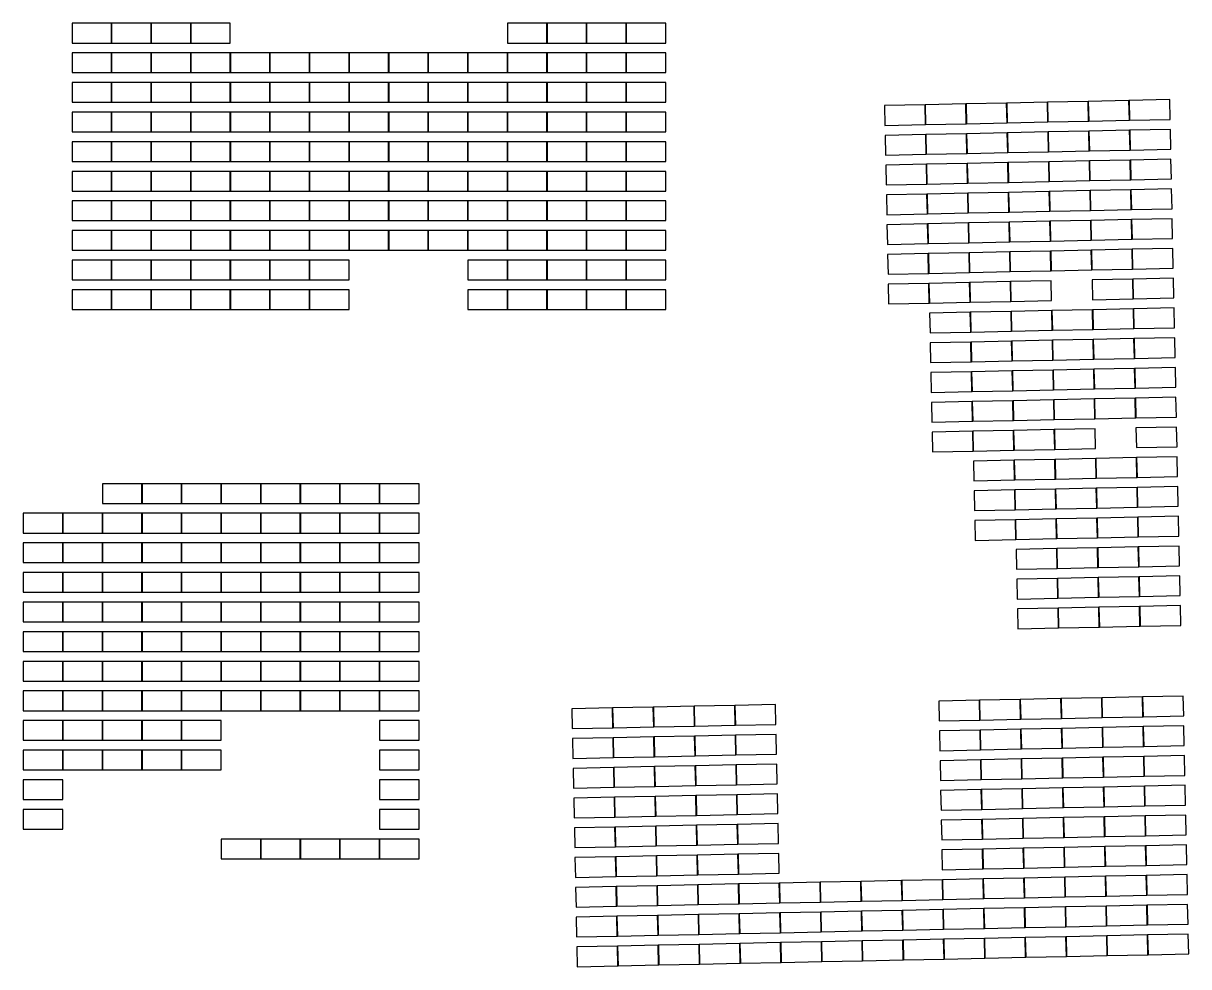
# Model space of a CAD drawing. Extents: x 13940 to 21108, y 1125 to 4857.
# Drawn here: x 18834 to 21108, y 2113 to 3955 of the extents above; entities that cross this region are included whole.
import ezdxf

# ---------------------------------------------------------------- set-up
doc = ezdxf.new("R2010")
doc.units = 0
doc.layers.add('Panels', color=7, linetype='Continuous')

msp = doc.modelspace()

# ---------------------------------------------------------------- linework, layer by layer
at = {"layer": 'Panels'}
for points, elevation in [([(18929.406, 3916.794), (19006.406, 3916.794), (19006.406, 3955.262), (18929.406, 3955.262)], -31.62), ([(19006.656, 3916.794), (19083.656, 3916.794), (19083.656, 3955.262), (19006.656, 3955.262)], -31.62), ([(19083.906, 3916.794), (19160.906, 3916.794), (19160.906, 3955.262), (19083.906, 3955.262)], -31.62), ([(19161.156, 3916.794), (19238.156, 3916.794), (19238.156, 3955.262), (19161.156, 3955.262)], -31.62), ([(19779.156, 3916.794), (19856.156, 3916.794), (19856.156, 3955.262), (19779.156, 3955.262)], -31.62), ([(19856.406, 3916.794), (19933.406, 3916.794), (19933.406, 3955.262), (19856.406, 3955.262)], -31.62), ([(19933.656, 3916.794), (20010.656, 3916.794), (20010.656, 3955.262), (19933.656, 3955.262)], -31.62), ([(20010.906, 3916.794), (20087.906, 3916.794), (20087.906, 3955.262), (20010.906, 3955.262)], -31.62), ([(18929.406, 3858.987), (19006.406, 3858.987), (19006.406, 3897.456), (18929.406, 3897.456)], -31.62), ([(19006.656, 3858.987), (19083.656, 3858.987), (19083.656, 3897.456), (19006.656, 3897.456)], -31.62), ([(19083.906, 3858.987), (19160.906, 3858.987), (19160.906, 3897.456), (19083.906, 3897.456)], -31.62), ([(19161.156, 3858.987), (19238.156, 3858.987), (19238.156, 3897.456), (19161.156, 3897.456)], -31.62), ([(19238.406, 3858.987), (19315.406, 3858.987), (19315.406, 3897.456), (19238.406, 3897.456)], -31.62), ([(19315.656, 3858.987), (19392.656, 3858.987), (19392.656, 3897.456), (19315.656, 3897.456)], -31.62), ([(19392.906, 3858.987), (19469.906, 3858.987), (19469.906, 3897.456), (19392.906, 3897.456)], -31.62), ([(19470.156, 3858.987), (19547.156, 3858.987), (19547.156, 3897.456), (19470.156, 3897.456)], -31.62), ([(19547.406, 3858.987), (19624.406, 3858.987), (19624.406, 3897.456), (19547.406, 3897.456)], -31.62), ([(19624.656, 3858.987), (19701.656, 3858.987), (19701.656, 3897.456), (19624.656, 3897.456)], -31.62), ([(19701.906, 3858.987), (19778.906, 3858.987), (19778.906, 3897.456), (19701.906, 3897.456)], -31.62), ([(19779.156, 3858.987), (19856.156, 3858.987), (19856.156, 3897.456), (19779.156, 3897.456)], -31.62), ([(19856.406, 3858.987), (19933.406, 3858.987), (19933.406, 3897.456), (19856.406, 3897.456)], -31.62), ([(19933.656, 3858.987), (20010.656, 3858.987), (20010.656, 3897.456), (19933.656, 3897.456)], -31.62), ([(20010.906, 3858.987), (20087.906, 3858.987), (20087.906, 3897.456), (20010.906, 3897.456)], -31.62), ([(18929.406, 3801.18), (19006.406, 3801.18), (19006.406, 3839.649), (18929.406, 3839.649)], -31.62), ([(19006.656, 3801.18), (19083.656, 3801.18), (19083.656, 3839.649), (19006.656, 3839.649)], -31.62), ([(19083.906, 3801.18), (19160.906, 3801.18), (19160.906, 3839.649), (19083.906, 3839.649)], -31.62), ([(19161.156, 3801.18), (19238.156, 3801.18), (19238.156, 3839.649), (19161.156, 3839.649)], -31.62), ([(19238.406, 3801.18), (19315.406, 3801.18), (19315.406, 3839.649), (19238.406, 3839.649)], -31.62), ([(19315.656, 3801.18), (19392.656, 3801.18), (19392.656, 3839.649), (19315.656, 3839.649)], -31.62), ([(19392.906, 3801.18), (19469.906, 3801.18), (19469.906, 3839.649), (19392.906, 3839.649)], -31.62), ([(19470.156, 3801.18), (19547.156, 3801.18), (19547.156, 3839.649), (19470.156, 3839.649)], -31.62), ([(19547.406, 3801.18), (19624.406, 3801.18), (19624.406, 3839.649), (19547.406, 3839.649)], -31.62), ([(19624.656, 3801.18), (19701.656, 3801.18), (19701.656, 3839.649), (19624.656, 3839.649)], -31.62), ([(19701.906, 3801.18), (19778.906, 3801.18), (19778.906, 3839.649), (19701.906, 3839.649)], -31.62), ([(19779.156, 3801.18), (19856.156, 3801.18), (19856.156, 3839.649), (19779.156, 3839.649)], -31.62), ([(19856.406, 3801.18), (19933.406, 3801.18), (19933.406, 3839.649), (19856.406, 3839.649)], -31.62), ([(19933.656, 3801.18), (20010.656, 3801.18), (20010.656, 3839.649), (19933.656, 3839.649)], -31.62), ([(20010.906, 3801.18), (20087.906, 3801.18), (20087.906, 3839.649), (20010.906, 3839.649)], -31.62), ([(20674.749, 3759.259), (20754.062, 3760.92), (20753.253, 3799.526), (20673.94, 3797.865)], 32.169), ([(20754.312, 3760.925), (20833.624, 3762.587), (20832.816, 3801.193), (20753.503, 3799.531)], 32.169), ([(20833.874, 3762.592), (20913.187, 3764.253), (20912.378, 3802.859), (20833.065, 3801.198)], 32.169), ([(20913.437, 3764.259), (20992.749, 3765.92), (20991.941, 3804.526), (20912.628, 3802.864)], 32.169), ([(20992.999, 3765.925), (21072.312, 3767.587), (21071.503, 3806.192), (20992.191, 3804.531)], 32.169), ([(18929.406, 3743.373), (19006.406, 3743.373), (19006.406, 3781.842), (18929.406, 3781.842)], -31.62), ([(19006.656, 3743.373), (19083.656, 3743.373), (19083.656, 3781.842), (19006.656, 3781.842)], -31.62), ([(19083.906, 3743.373), (19160.906, 3743.373), (19160.906, 3781.842), (19083.906, 3781.842)], -31.62), ([(19161.156, 3743.373), (19238.156, 3743.373), (19238.156, 3781.842), (19161.156, 3781.842)], -31.62), ([(19238.406, 3743.373), (19315.406, 3743.373), (19315.406, 3781.842), (19238.406, 3781.842)], -31.62), ([(19315.656, 3743.373), (19392.656, 3743.373), (19392.656, 3781.842), (19315.656, 3781.842)], -31.62), ([(19392.906, 3743.373), (19469.906, 3743.373), (19469.906, 3781.842), (19392.906, 3781.842)], -31.62), ([(19470.156, 3743.373), (19547.156, 3743.373), (19547.156, 3781.842), (19470.156, 3781.842)], -31.62), ([(19547.406, 3743.373), (19624.406, 3743.373), (19624.406, 3781.842), (19547.406, 3781.842)], -31.62), ([(19624.656, 3743.373), (19701.656, 3743.373), (19701.656, 3781.842), (19624.656, 3781.842)], -31.62), ([(19701.906, 3743.373), (19778.906, 3743.373), (19778.906, 3781.842), (19701.906, 3781.842)], -31.62), ([(19779.156, 3743.373), (19856.156, 3743.373), (19856.156, 3781.842), (19779.156, 3781.842)], -31.62), ([(19856.406, 3743.373), (19933.406, 3743.373), (19933.406, 3781.842), (19856.406, 3781.842)], -31.62), ([(19933.656, 3743.373), (20010.656, 3743.373), (20010.656, 3781.842), (19933.656, 3781.842)], -31.62), ([(20010.906, 3743.373), (20087.906, 3743.373), (20087.906, 3781.842), (20010.906, 3781.842)], -31.62), ([(20515.624, 3755.926), (20594.937, 3757.587), (20594.128, 3796.193), (20514.815, 3794.531)], 32.169), ([(20595.187, 3757.592), (20674.499, 3759.254), (20673.69, 3797.859), (20594.378, 3796.198)], 32.169), ([(20516.841, 3697.824), (20596.154, 3699.485), (20595.345, 3738.091), (20516.032, 3736.43)], 32.169), ([(20596.404, 3699.491), (20675.716, 3701.152), (20674.908, 3739.758), (20595.595, 3738.096)], 32.169), ([(20675.966, 3701.157), (20755.279, 3702.819), (20754.47, 3741.424), (20675.157, 3739.763)], 32.169), ([(20755.529, 3702.824), (20834.841, 3704.485), (20834.033, 3743.091), (20754.72, 3741.43)], 32.169), ([(20835.091, 3704.49), (20914.404, 3706.152), (20913.595, 3744.758), (20834.283, 3743.096)], 32.169), ([(20914.654, 3706.157), (20993.966, 3707.818), (20993.158, 3746.424), (20913.845, 3744.763)], 32.169), ([(20994.216, 3707.824), (21073.529, 3709.485), (21072.72, 3748.091), (20993.408, 3746.429)], 32.169), ([(18929.406, 3685.566), (19006.406, 3685.566), (19006.406, 3724.035), (18929.406, 3724.035)], -31.62), ([(19006.656, 3685.566), (19083.656, 3685.566), (19083.656, 3724.035), (19006.656, 3724.035)], -31.62), ([(19083.906, 3685.566), (19160.906, 3685.566), (19160.906, 3724.035), (19083.906, 3724.035)], -31.62), ([(19161.156, 3685.566), (19238.156, 3685.566), (19238.156, 3724.035), (19161.156, 3724.035)], -31.62), ([(19238.406, 3685.566), (19315.406, 3685.566), (19315.406, 3724.035), (19238.406, 3724.035)], -31.62), ([(19315.656, 3685.566), (19392.656, 3685.566), (19392.656, 3724.035), (19315.656, 3724.035)], -31.62), ([(19392.906, 3685.566), (19469.906, 3685.566), (19469.906, 3724.035), (19392.906, 3724.035)], -31.62), ([(19470.156, 3685.566), (19547.156, 3685.566), (19547.156, 3724.035), (19470.156, 3724.035)], -31.62), ([(19547.406, 3685.566), (19624.406, 3685.566), (19624.406, 3724.035), (19547.406, 3724.035)], -31.62), ([(19624.656, 3685.566), (19701.656, 3685.566), (19701.656, 3724.035), (19624.656, 3724.035)], -31.62), ([(19701.906, 3685.566), (19778.906, 3685.566), (19778.906, 3724.035), (19701.906, 3724.035)], -31.62), ([(19779.156, 3685.566), (19856.156, 3685.566), (19856.156, 3724.035), (19779.156, 3724.035)], -31.62), ([(19856.406, 3685.566), (19933.406, 3685.566), (19933.406, 3724.035), (19856.406, 3724.035)], -31.62), ([(19933.656, 3685.566), (20010.656, 3685.566), (20010.656, 3724.035), (19933.656, 3724.035)], -31.62), ([(20010.906, 3685.566), (20087.906, 3685.566), (20087.906, 3724.035), (20010.906, 3724.035)], -31.62), ([(20756.746, 3644.722), (20836.058, 3646.384), (20835.25, 3684.989), (20755.937, 3683.328)], 32.169), ([(20836.308, 3646.389), (20915.621, 3648.05), (20914.812, 3686.656), (20835.5, 3684.995)], 32.169), ([(20915.871, 3648.055), (20995.183, 3649.717), (20994.375, 3688.323), (20915.062, 3686.661)], 32.169), ([(20995.433, 3649.722), (21074.746, 3651.383), (21073.937, 3689.989), (20994.625, 3688.328)], 32.169), ([(18929.406, 3627.76), (19006.406, 3627.76), (19006.406, 3666.228), (18929.406, 3666.228)], -31.62), ([(19006.656, 3627.76), (19083.656, 3627.76), (19083.656, 3666.228), (19006.656, 3666.228)], -31.62), ([(19083.906, 3627.76), (19160.906, 3627.76), (19160.906, 3666.228), (19083.906, 3666.228)], -31.62), ([(19161.156, 3627.76), (19238.156, 3627.76), (19238.156, 3666.228), (19161.156, 3666.228)], -31.62), ([(19238.406, 3627.76), (19315.406, 3627.76), (19315.406, 3666.228), (19238.406, 3666.228)], -31.62), ([(19315.656, 3627.76), (19392.656, 3627.76), (19392.656, 3666.228), (19315.656, 3666.228)], -31.62), ([(19392.906, 3627.76), (19469.906, 3627.76), (19469.906, 3666.228), (19392.906, 3666.228)], -31.62), ([(19470.156, 3627.76), (19547.156, 3627.76), (19547.156, 3666.228), (19470.156, 3666.228)], -31.62), ([(19547.406, 3627.76), (19624.406, 3627.76), (19624.406, 3666.228), (19547.406, 3666.228)], -31.62), ([(19624.656, 3627.76), (19701.656, 3627.76), (19701.656, 3666.228), (19624.656, 3666.228)], -31.62), ([(19701.906, 3627.76), (19778.906, 3627.76), (19778.906, 3666.228), (19701.906, 3666.228)], -31.62), ([(19779.156, 3627.76), (19856.156, 3627.76), (19856.156, 3666.228), (19779.156, 3666.228)], -31.62), ([(19856.406, 3627.76), (19933.406, 3627.76), (19933.406, 3666.228), (19856.406, 3666.228)], -31.62), ([(19933.656, 3627.76), (20010.656, 3627.76), (20010.656, 3666.228), (19933.656, 3666.228)], -31.62), ([(20010.906, 3627.76), (20087.906, 3627.76), (20087.906, 3666.228), (20010.906, 3666.228)], -31.62), ([(20518.058, 3639.722), (20597.371, 3641.384), (20596.562, 3679.99), (20517.249, 3678.328)], 32.169), ([(20597.621, 3641.389), (20676.933, 3643.05), (20676.125, 3681.656), (20596.812, 3679.995)], 32.169), ([(20677.183, 3643.056), (20756.496, 3644.717), (20755.687, 3683.323), (20676.375, 3681.662)], 32.169), ([(20519.275, 3581.621), (20598.588, 3583.282), (20597.779, 3621.888), (20518.466, 3620.227)], 32.169), ([(20598.838, 3583.288), (20678.15, 3584.949), (20677.342, 3623.555), (20598.029, 3621.893)], 32.169), ([(20678.4, 3584.954), (20757.713, 3586.615), (20756.904, 3625.221), (20677.592, 3623.56)], 32.169), ([(20757.963, 3586.621), (20837.275, 3588.282), (20836.467, 3626.888), (20757.154, 3625.227)], 32.169), ([(20837.525, 3588.287), (20916.838, 3589.949), (20916.029, 3628.555), (20836.717, 3626.893)], 32.169), ([(20917.088, 3589.954), (20996.4, 3591.615), (20995.592, 3630.221), (20916.279, 3628.56)], 32.169), ([(20996.65, 3591.621), (21075.963, 3593.282), (21075.154, 3631.888), (20995.842, 3630.226)], 32.169), ([(18929.406, 3569.953), (19006.406, 3569.953), (19006.406, 3608.422), (18929.406, 3608.422)], -31.62), ([(19006.656, 3569.953), (19083.656, 3569.953), (19083.656, 3608.422), (19006.656, 3608.422)], -31.62), ([(19083.906, 3569.953), (19160.906, 3569.953), (19160.906, 3608.422), (19083.906, 3608.422)], -31.62), ([(19161.156, 3569.953), (19238.156, 3569.953), (19238.156, 3608.422), (19161.156, 3608.422)], -31.62), ([(19238.406, 3569.953), (19315.406, 3569.953), (19315.406, 3608.422), (19238.406, 3608.422)], -31.62), ([(19315.656, 3569.953), (19392.656, 3569.953), (19392.656, 3608.422), (19315.656, 3608.422)], -31.62), ([(19392.906, 3569.953), (19469.906, 3569.953), (19469.906, 3608.422), (19392.906, 3608.422)], -31.62), ([(19470.156, 3569.953), (19547.156, 3569.953), (19547.156, 3608.422), (19470.156, 3608.422)], -31.62), ([(19547.406, 3569.953), (19624.406, 3569.953), (19624.406, 3608.422), (19547.406, 3608.422)], -31.62), ([(19624.656, 3569.953), (19701.656, 3569.953), (19701.656, 3608.422), (19624.656, 3608.422)], -31.62), ([(19701.906, 3569.953), (19778.906, 3569.953), (19778.906, 3608.422), (19701.906, 3608.422)], -31.62), ([(19779.156, 3569.953), (19856.156, 3569.953), (19856.156, 3608.422), (19779.156, 3608.422)], -31.62), ([(19856.406, 3569.953), (19933.406, 3569.953), (19933.406, 3608.422), (19856.406, 3608.422)], -31.62), ([(19933.656, 3569.953), (20010.656, 3569.953), (20010.656, 3608.422), (19933.656, 3608.422)], -31.62), ([(20010.906, 3569.953), (20087.906, 3569.953), (20087.906, 3608.422), (20010.906, 3608.422)], -31.62), ([(20838.742, 3530.186), (20918.055, 3531.847), (20917.246, 3570.453), (20837.934, 3568.792)], 32.169), ([(20918.305, 3531.852), (20997.618, 3533.514), (20996.809, 3572.12), (20917.496, 3570.458)], 32.169), ([(20997.867, 3533.519), (21077.18, 3535.18), (21076.371, 3573.786), (20997.059, 3572.125)], 32.169), ([(18929.406, 3512.146), (19006.406, 3512.146), (19006.406, 3550.615), (18929.406, 3550.615)], -31.62), ([(19006.656, 3512.146), (19083.656, 3512.146), (19083.656, 3550.615), (19006.656, 3550.615)], -31.62), ([(19083.906, 3512.146), (19160.906, 3512.146), (19160.906, 3550.615), (19083.906, 3550.615)], -31.62), ([(19161.156, 3512.146), (19238.156, 3512.146), (19238.156, 3550.615), (19161.156, 3550.615)], -31.62), ([(19238.406, 3512.146), (19315.406, 3512.146), (19315.406, 3550.615), (19238.406, 3550.615)], -31.62), ([(19315.656, 3512.146), (19392.656, 3512.146), (19392.656, 3550.615), (19315.656, 3550.615)], -31.62), ([(19392.906, 3512.146), (19469.906, 3512.146), (19469.906, 3550.615), (19392.906, 3550.615)], -31.62), ([(19470.156, 3512.146), (19547.156, 3512.146), (19547.156, 3550.615), (19470.156, 3550.615)], -31.62), ([(19547.406, 3512.146), (19624.406, 3512.146), (19624.406, 3550.615), (19547.406, 3550.615)], -31.62), ([(19624.656, 3512.146), (19701.656, 3512.146), (19701.656, 3550.615), (19624.656, 3550.615)], -31.62), ([(19701.906, 3512.146), (19778.906, 3512.146), (19778.906, 3550.615), (19701.906, 3550.615)], -31.62), ([(19779.156, 3512.146), (19856.156, 3512.146), (19856.156, 3550.615), (19779.156, 3550.615)], -31.62), ([(19856.406, 3512.146), (19933.406, 3512.146), (19933.406, 3550.615), (19856.406, 3550.615)], -31.62), ([(19933.656, 3512.146), (20010.656, 3512.146), (20010.656, 3550.615), (19933.656, 3550.615)], -31.62), ([(20010.906, 3512.146), (20087.906, 3512.146), (20087.906, 3550.615), (20010.906, 3550.615)], -31.62), ([(20520.492, 3523.519), (20599.805, 3525.181), (20598.996, 3563.787), (20519.684, 3562.125)], 32.169), ([(20600.055, 3525.186), (20679.367, 3526.847), (20678.559, 3565.453), (20599.246, 3563.792)], 32.169), ([(20679.617, 3526.853), (20758.93, 3528.514), (20758.121, 3567.12), (20678.809, 3565.458)], 32.169), ([(20759.18, 3528.519), (20838.492, 3530.181), (20837.684, 3568.786), (20758.371, 3567.125)], 32.169), ([(20521.709, 3465.418), (20601.022, 3467.079), (20600.213, 3505.685), (20520.901, 3504.024)], 32.169), ([(20601.272, 3467.084), (20680.584, 3468.746), (20679.776, 3507.352), (20600.463, 3505.69)], 32.169), ([(20680.834, 3468.751), (20760.147, 3470.412), (20759.338, 3509.018), (20680.026, 3507.357)], 32.169), ([(20760.397, 3470.418), (20839.709, 3472.079), (20838.901, 3510.685), (20759.588, 3509.023)], 32.169), ([(20839.959, 3472.084), (20919.272, 3473.746), (20918.463, 3512.351), (20839.151, 3510.69)], 32.169), ([(20919.522, 3473.751), (20998.835, 3475.412), (20998.026, 3514.018), (20918.713, 3512.357)], 32.169), ([(20999.085, 3475.417), (21078.397, 3477.079), (21077.588, 3515.685), (20998.276, 3514.023)], 32.169), ([(18929.406, 3454.339), (19006.406, 3454.339), (19006.406, 3492.808), (18929.406, 3492.808)], -31.62), ([(19006.656, 3454.339), (19083.656, 3454.339), (19083.656, 3492.808), (19006.656, 3492.808)], -31.62), ([(19083.906, 3454.339), (19160.906, 3454.339), (19160.906, 3492.808), (19083.906, 3492.808)], -31.62), ([(19161.156, 3454.339), (19238.156, 3454.339), (19238.156, 3492.808), (19161.156, 3492.808)], -31.62), ([(19238.406, 3454.339), (19315.406, 3454.339), (19315.406, 3492.808), (19238.406, 3492.808)], -31.62), ([(19315.656, 3454.339), (19392.656, 3454.339), (19392.656, 3492.808), (19315.656, 3492.808)], -31.62), ([(19392.906, 3454.339), (19469.906, 3454.339), (19469.906, 3492.808), (19392.906, 3492.808)], -31.62), ([(19701.906, 3454.339), (19778.906, 3454.339), (19778.906, 3492.808), (19701.906, 3492.808)], -31.62), ([(19779.156, 3454.339), (19856.156, 3454.339), (19856.156, 3492.808), (19779.156, 3492.808)], -31.62), ([(19856.406, 3454.339), (19933.406, 3454.339), (19933.406, 3492.808), (19856.406, 3492.808)], -31.62), ([(19933.656, 3454.339), (20010.656, 3454.339), (20010.656, 3492.808), (19933.656, 3492.808)], -31.62), ([(20010.906, 3454.339), (20087.906, 3454.339), (20087.906, 3492.808), (20010.906, 3492.808)], -31.62), ([(21000.302, 3417.316), (21079.614, 3418.977), (21078.806, 3457.583), (20999.493, 3455.922)], 32.169), ([(18929.406, 3396.533), (19006.406, 3396.533), (19006.406, 3435.001), (18929.406, 3435.001)], -31.62), ([(19006.656, 3396.533), (19083.656, 3396.533), (19083.656, 3435.001), (19006.656, 3435.001)], -31.62), ([(19083.906, 3396.533), (19160.906, 3396.533), (19160.906, 3435.001), (19083.906, 3435.001)], -31.62), ([(19161.156, 3396.533), (19238.156, 3396.533), (19238.156, 3435.001), (19161.156, 3435.001)], -31.62), ([(19238.406, 3396.533), (19315.406, 3396.533), (19315.406, 3435.001), (19238.406, 3435.001)], -31.62), ([(19315.656, 3396.533), (19392.656, 3396.533), (19392.656, 3435.001), (19315.656, 3435.001)], -31.62), ([(19392.906, 3396.533), (19469.906, 3396.533), (19469.906, 3435.001), (19392.906, 3435.001)], -31.62), ([(19701.906, 3396.533), (19778.906, 3396.533), (19778.906, 3435.001), (19701.906, 3435.001)], -31.62), ([(19779.156, 3396.533), (19856.156, 3396.533), (19856.156, 3435.001), (19779.156, 3435.001)], -31.62), ([(19856.406, 3396.533), (19933.406, 3396.533), (19933.406, 3435.001), (19856.406, 3435.001)], -31.62), ([(19933.656, 3396.533), (20010.656, 3396.533), (20010.656, 3435.001), (19933.656, 3435.001)], -31.62), ([(20010.906, 3396.533), (20087.906, 3396.533), (20087.906, 3435.001), (20010.906, 3435.001)], -31.62), ([(20522.926, 3407.316), (20602.239, 3408.978), (20601.43, 3447.583), (20522.118, 3445.922)], 32.169), ([(20602.489, 3408.983), (20681.801, 3410.644), (20680.993, 3449.25), (20601.68, 3447.589)], 32.169), ([(20682.051, 3410.649), (20761.364, 3412.311), (20760.555, 3450.917), (20681.243, 3449.255)], 32.169), ([(20761.614, 3412.316), (20840.927, 3413.977), (20840.118, 3452.583), (20760.805, 3450.922)], 32.169), ([(20920.739, 3415.649), (21000.052, 3417.311), (20999.243, 3455.916), (20919.93, 3454.255)], 32.169), ([(20603.706, 3350.881), (20683.019, 3352.543), (20682.21, 3391.148), (20602.897, 3389.487)], 32.169), ([(20683.268, 3352.548), (20762.581, 3354.209), (20761.772, 3392.815), (20682.46, 3391.154)], 32.169), ([(20762.831, 3354.214), (20842.144, 3355.876), (20841.335, 3394.482), (20762.022, 3392.82)], 32.169), ([(20842.394, 3355.881), (20921.706, 3357.542), (20920.897, 3396.148), (20841.585, 3394.487)], 32.169), ([(20921.956, 3357.548), (21001.269, 3359.209), (21000.46, 3397.815), (20921.147, 3396.153)], 32.169), ([(21001.519, 3359.214), (21080.831, 3360.876), (21080.023, 3399.481), (21000.71, 3397.82)], 32.169), ([(20604.923, 3292.78), (20684.236, 3294.441), (20683.427, 3333.047), (20604.114, 3331.386)], 32.169), ([(20684.486, 3294.446), (20763.798, 3296.108), (20762.989, 3334.713), (20683.677, 3333.052)], 32.169), ([(20764.048, 3296.113), (20843.361, 3297.774), (20842.552, 3336.38), (20763.239, 3334.719)], 32.169), ([(20843.611, 3297.779), (20922.923, 3299.441), (20922.115, 3338.047), (20842.802, 3336.385)], 32.169), ([(20923.173, 3299.446), (21002.486, 3301.107), (21001.677, 3339.713), (20922.364, 3338.052)], 32.169), ([(21002.736, 3301.113), (21082.048, 3302.774), (21081.24, 3341.38), (21001.927, 3339.719)], 32.169), ([(20606.14, 3234.678), (20685.453, 3236.339), (20684.644, 3274.945), (20605.331, 3273.284)], 32.169), ([(20685.703, 3236.345), (20765.015, 3238.006), (20764.206, 3276.612), (20684.894, 3274.951)], 32.169), ([(20765.265, 3238.011), (20844.578, 3239.673), (20843.769, 3278.279), (20764.456, 3276.617)], 32.169), ([(20844.828, 3239.678), (20924.14, 3241.339), (20923.332, 3279.945), (20844.019, 3278.284)], 32.169), ([(20924.39, 3241.345), (21003.703, 3243.006), (21002.894, 3281.612), (20923.582, 3279.95)], 32.169), ([(21003.953, 3243.011), (21083.265, 3244.672), (21082.457, 3283.278), (21003.144, 3281.617)], 32.169), ([(20607.357, 3176.577), (20686.67, 3178.238), (20685.861, 3216.844), (20606.548, 3215.182)], 32.169), ([(20686.92, 3178.243), (20766.232, 3179.905), (20765.424, 3218.51), (20686.111, 3216.849)], 32.169), ([(20766.482, 3179.91), (20845.795, 3181.571), (20844.986, 3220.177), (20765.673, 3218.516)], 32.169), ([(20846.045, 3181.576), (20925.357, 3183.238), (20924.549, 3221.844), (20845.236, 3220.182)], 32.169), ([(20925.607, 3183.243), (21004.92, 3184.904), (21004.111, 3223.51), (20924.799, 3221.849)], 32.169), ([(21005.17, 3184.91), (21084.482, 3186.571), (21083.674, 3225.177), (21004.361, 3223.515)], 32.169), ([(20767.699, 3121.808), (20847.012, 3123.47), (20846.203, 3162.075), (20766.891, 3160.414)], 32.169), ([(20847.262, 3123.475), (20926.574, 3125.136), (20925.766, 3163.742), (20846.453, 3162.081)], 32.169), ([(21006.387, 3126.808), (21085.699, 3128.469), (21084.891, 3167.075), (21005.578, 3165.414)], 32.169), ([(20608.574, 3118.475), (20687.887, 3120.136), (20687.078, 3158.742), (20607.765, 3157.081)], 32.169), ([(20688.137, 3120.142), (20767.449, 3121.803), (20766.641, 3160.409), (20687.328, 3158.747)], 32.169), ([(20689.354, 3062.04), (20768.666, 3063.701), (20767.858, 3102.307), (20688.545, 3100.646)], 32.169), ([(20768.916, 3063.707), (20848.229, 3065.368), (20847.42, 3103.974), (20768.108, 3102.312)], 32.169), ([(20848.479, 3065.373), (20927.791, 3067.035), (20926.983, 3105.64), (20847.67, 3103.979)], 32.169), ([(20928.041, 3067.04), (21007.354, 3068.701), (21006.545, 3107.307), (20927.233, 3105.646)], 32.169), ([(21007.604, 3068.706), (21086.917, 3070.368), (21086.108, 3108.974), (21006.795, 3107.312)], 32.169), ([(18988.806, 3017.94), (19065.806, 3017.94), (19065.806, 3056.409), (18988.806, 3056.409)], -31.62), ([(19066.056, 3017.94), (19143.056, 3017.94), (19143.056, 3056.409), (19066.056, 3056.409)], -31.62), ([(19143.306, 3017.94), (19220.306, 3017.94), (19220.306, 3056.409), (19143.306, 3056.409)], -31.62), ([(19220.556, 3017.94), (19297.556, 3017.94), (19297.556, 3056.409), (19220.556, 3056.409)], -31.62), ([(19297.806, 3017.94), (19374.806, 3017.94), (19374.806, 3056.409), (19297.806, 3056.409)], -31.62), ([(19375.056, 3017.94), (19452.056, 3017.94), (19452.056, 3056.409), (19375.056, 3056.409)], -31.62), ([(19452.306, 3017.94), (19529.306, 3017.94), (19529.306, 3056.409), (19452.306, 3056.409)], -31.62), ([(19529.556, 3017.94), (19606.556, 3017.94), (19606.556, 3056.409), (19529.556, 3056.409)], -31.62), ([(20849.696, 3007.272), (20929.008, 3008.933), (20928.2, 3047.539), (20848.887, 3045.877)], 32.169), ([(20929.258, 3008.938), (21008.571, 3010.6), (21007.762, 3049.205), (20928.45, 3047.544)], 32.169), ([(21008.821, 3010.605), (21088.134, 3012.266), (21087.325, 3050.872), (21008.012, 3049.211)], 32.169), ([(20690.571, 3003.938), (20769.883, 3005.6), (20769.075, 3044.206), (20689.762, 3042.544)], 32.169), ([(20770.133, 3005.605), (20849.446, 3007.266), (20848.637, 3045.872), (20769.325, 3044.211)], 32.169), ([(18834.306, 2960.134), (18911.306, 2960.134), (18911.306, 2998.602), (18834.306, 2998.602)], -31.62), ([(18911.556, 2960.134), (18988.556, 2960.134), (18988.556, 2998.602), (18911.556, 2998.602)], -31.62), ([(18988.806, 2960.134), (19065.806, 2960.134), (19065.806, 2998.602), (18988.806, 2998.602)], -31.62), ([(19066.056, 2960.134), (19143.056, 2960.134), (19143.056, 2998.602), (19066.056, 2998.602)], -31.62), ([(19143.306, 2960.134), (19220.306, 2960.134), (19220.306, 2998.602), (19143.306, 2998.602)], -31.62), ([(19220.556, 2960.134), (19297.556, 2960.134), (19297.556, 2998.602), (19220.556, 2998.602)], -31.62), ([(19297.806, 2960.134), (19374.806, 2960.134), (19374.806, 2998.602), (19297.806, 2998.602)], -31.62), ([(19375.056, 2960.134), (19452.056, 2960.134), (19452.056, 2998.602), (19375.056, 2998.602)], -31.62), ([(19452.306, 2960.134), (19529.306, 2960.134), (19529.306, 2998.602), (19452.306, 2998.602)], -31.62), ([(19529.556, 2960.134), (19606.556, 2960.134), (19606.556, 2998.602), (19529.556, 2998.602)], -31.62), ([(20691.788, 2945.837), (20771.1, 2947.498), (20770.292, 2986.104), (20690.979, 2984.443)], 32.169), ([(20771.35, 2947.503), (20850.663, 2949.165), (20849.854, 2987.771), (20770.542, 2986.109)], 32.169), ([(20850.913, 2949.17), (20930.226, 2950.831), (20929.417, 2989.437), (20850.104, 2987.776)], 32.169), ([(20930.475, 2950.837), (21009.788, 2952.498), (21008.979, 2991.104), (20929.667, 2989.443)], 32.169), ([(21010.038, 2952.503), (21089.351, 2954.165), (21088.542, 2992.77), (21009.229, 2991.109)], 32.169), ([(18834.306, 2902.327), (18911.306, 2902.327), (18911.306, 2940.795), (18834.306, 2940.795)], -31.62), ([(18911.556, 2902.327), (18988.556, 2902.327), (18988.556, 2940.795), (18911.556, 2940.795)], -31.62), ([(18988.806, 2902.327), (19065.806, 2902.327), (19065.806, 2940.795), (18988.806, 2940.795)], -31.62), ([(19066.056, 2902.327), (19143.056, 2902.327), (19143.056, 2940.795), (19066.056, 2940.795)], -31.62), ([(19143.306, 2902.327), (19220.306, 2902.327), (19220.306, 2940.795), (19143.306, 2940.795)], -31.62), ([(19220.556, 2902.327), (19297.556, 2902.327), (19297.556, 2940.795), (19220.556, 2940.795)], -31.62), ([(19297.806, 2902.327), (19374.806, 2902.327), (19374.806, 2940.795), (19297.806, 2940.795)], -31.62), ([(19375.056, 2902.327), (19452.056, 2902.327), (19452.056, 2940.795), (19375.056, 2940.795)], -31.62), ([(19452.306, 2902.327), (19529.306, 2902.327), (19529.306, 2940.795), (19452.306, 2940.795)], -31.62), ([(19529.556, 2902.327), (19606.556, 2902.327), (19606.556, 2940.795), (19529.556, 2940.795)], -31.62), ([(21011.255, 2894.402), (21090.568, 2896.063), (21089.759, 2934.669), (21010.446, 2933.008)], 32.169), ([(20772.567, 2889.402), (20851.88, 2891.063), (20851.071, 2929.669), (20771.759, 2928.008)], 32.169), ([(20852.13, 2891.069), (20931.443, 2892.73), (20930.634, 2931.336), (20851.321, 2929.674)], 32.169), ([(20931.693, 2892.735), (21011.005, 2894.396), (21010.196, 2933.002), (20930.884, 2931.341)], 32.169), ([(18834.306, 2844.52), (18911.306, 2844.52), (18911.306, 2882.989), (18834.306, 2882.989)], -31.62), ([(18911.556, 2844.52), (18988.556, 2844.52), (18988.556, 2882.989), (18911.556, 2882.989)], -31.62), ([(18988.806, 2844.52), (19065.806, 2844.52), (19065.806, 2882.989), (18988.806, 2882.989)], -31.62), ([(19066.056, 2844.52), (19143.056, 2844.52), (19143.056, 2882.989), (19066.056, 2882.989)], -31.62), ([(19143.306, 2844.52), (19220.306, 2844.52), (19220.306, 2882.989), (19143.306, 2882.989)], -31.62), ([(19220.556, 2844.52), (19297.556, 2844.52), (19297.556, 2882.989), (19220.556, 2882.989)], -31.62), ([(19297.806, 2844.52), (19374.806, 2844.52), (19374.806, 2882.989), (19297.806, 2882.989)], -31.62), ([(19375.056, 2844.52), (19452.056, 2844.52), (19452.056, 2882.989), (19375.056, 2882.989)], -31.62), ([(19452.306, 2844.52), (19529.306, 2844.52), (19529.306, 2882.989), (19452.306, 2882.989)], -31.62), ([(19529.556, 2844.52), (19606.556, 2844.52), (19606.556, 2882.989), (19529.556, 2882.989)], -31.62), ([(20773.784, 2831.3), (20853.097, 2832.962), (20852.288, 2871.568), (20772.976, 2869.906)], 32.169), ([(20853.347, 2832.967), (20932.66, 2834.628), (20931.851, 2873.234), (20852.538, 2871.573)], 32.169), ([(20932.91, 2834.634), (21012.222, 2836.295), (21011.414, 2874.901), (20932.101, 2873.239)], 32.169), ([(21012.472, 2836.3), (21091.785, 2837.962), (21090.976, 2876.567), (21011.663, 2874.906)], 32.169), ([(18834.306, 2786.713), (18911.306, 2786.713), (18911.306, 2825.182), (18834.306, 2825.182)], -31.62), ([(18911.556, 2786.713), (18988.556, 2786.713), (18988.556, 2825.182), (18911.556, 2825.182)], -31.62), ([(18988.806, 2786.713), (19065.806, 2786.713), (19065.806, 2825.182), (18988.806, 2825.182)], -31.62), ([(19066.056, 2786.713), (19143.056, 2786.713), (19143.056, 2825.182), (19066.056, 2825.182)], -31.62), ([(19143.306, 2786.713), (19220.306, 2786.713), (19220.306, 2825.182), (19143.306, 2825.182)], -31.62), ([(19220.556, 2786.713), (19297.556, 2786.713), (19297.556, 2825.182), (19220.556, 2825.182)], -31.62), ([(19297.806, 2786.713), (19374.806, 2786.713), (19374.806, 2825.182), (19297.806, 2825.182)], -31.62), ([(19375.056, 2786.713), (19452.056, 2786.713), (19452.056, 2825.182), (19375.056, 2825.182)], -31.62), ([(19452.306, 2786.713), (19529.306, 2786.713), (19529.306, 2825.182), (19452.306, 2825.182)], -31.62), ([(19529.556, 2786.713), (19606.556, 2786.713), (19606.556, 2825.182), (19529.556, 2825.182)], -31.62), ([(20775.002, 2773.199), (20854.314, 2774.86), (20853.505, 2813.466), (20774.193, 2811.805)], 32.169), ([(20854.564, 2774.865), (20933.877, 2776.527), (20933.068, 2815.133), (20853.755, 2813.471)], 32.169), ([(20934.127, 2776.532), (21013.439, 2778.193), (21012.631, 2816.799), (20933.318, 2815.138)], 32.169), ([(21013.689, 2778.199), (21093.002, 2779.86), (21092.193, 2818.466), (21012.881, 2816.804)], 32.169), ([(18834.306, 2728.906), (18911.306, 2728.906), (18911.306, 2767.375), (18834.306, 2767.375)], -31.62), ([(18911.556, 2728.906), (18988.556, 2728.906), (18988.556, 2767.375), (18911.556, 2767.375)], -31.62), ([(18988.806, 2728.906), (19065.806, 2728.906), (19065.806, 2767.375), (18988.806, 2767.375)], -31.62), ([(19066.056, 2728.906), (19143.056, 2728.906), (19143.056, 2767.375), (19066.056, 2767.375)], -31.62), ([(19143.306, 2728.906), (19220.306, 2728.906), (19220.306, 2767.375), (19143.306, 2767.375)], -31.62), ([(19220.556, 2728.906), (19297.556, 2728.906), (19297.556, 2767.375), (19220.556, 2767.375)], -31.62), ([(19297.806, 2728.906), (19374.806, 2728.906), (19374.806, 2767.375), (19297.806, 2767.375)], -31.62), ([(19375.056, 2728.906), (19452.056, 2728.906), (19452.056, 2767.375), (19375.056, 2767.375)], -31.62), ([(19452.306, 2728.906), (19529.306, 2728.906), (19529.306, 2767.375), (19452.306, 2767.375)], -31.62), ([(19529.556, 2728.906), (19606.556, 2728.906), (19606.556, 2767.375), (19529.556, 2767.375)], -31.62), ([(18834.306, 2671.1), (18911.306, 2671.1), (18911.306, 2709.568), (18834.306, 2709.568)], -31.62), ([(18911.556, 2671.1), (18988.556, 2671.1), (18988.556, 2709.568), (18911.556, 2709.568)], -31.62), ([(18988.806, 2671.1), (19065.806, 2671.1), (19065.806, 2709.568), (18988.806, 2709.568)], -31.62), ([(19066.056, 2671.1), (19143.056, 2671.1), (19143.056, 2709.568), (19066.056, 2709.568)], -31.62), ([(19143.306, 2671.1), (19220.306, 2671.1), (19220.306, 2709.568), (19143.306, 2709.568)], -31.62), ([(19220.556, 2671.1), (19297.556, 2671.1), (19297.556, 2709.568), (19220.556, 2709.568)], -31.62), ([(19297.806, 2671.1), (19374.806, 2671.1), (19374.806, 2709.568), (19297.806, 2709.568)], -31.62), ([(19375.056, 2671.1), (19452.056, 2671.1), (19452.056, 2709.568), (19375.056, 2709.568)], -31.62), ([(19452.306, 2671.1), (19529.306, 2671.1), (19529.306, 2709.568), (19452.306, 2709.568)], -31.62), ([(19529.556, 2671.1), (19606.556, 2671.1), (19606.556, 2709.568), (19529.556, 2709.568)], -31.62), ([(18834.306, 2613.293), (18911.306, 2613.293), (18911.306, 2651.762), (18834.306, 2651.762)], -31.62), ([(18911.556, 2613.293), (18988.556, 2613.293), (18988.556, 2651.762), (18911.556, 2651.762)], -31.62), ([(18988.806, 2613.293), (19065.806, 2613.293), (19065.806, 2651.762), (18988.806, 2651.762)], -31.62), ([(19066.056, 2613.293), (19143.056, 2613.293), (19143.056, 2651.762), (19066.056, 2651.762)], -31.62), ([(19143.306, 2613.293), (19220.306, 2613.293), (19220.306, 2651.762), (19143.306, 2651.762)], -31.62), ([(19220.556, 2613.293), (19297.556, 2613.293), (19297.556, 2651.762), (19220.556, 2651.762)], -31.62), ([(19297.806, 2613.293), (19374.806, 2613.293), (19374.806, 2651.762), (19297.806, 2651.762)], -31.62), ([(19375.056, 2613.293), (19452.056, 2613.293), (19452.056, 2651.762), (19375.056, 2651.762)], -31.62), ([(19452.306, 2613.293), (19529.306, 2613.293), (19529.306, 2651.762), (19452.306, 2651.762)], -31.62), ([(19529.556, 2613.293), (19606.556, 2613.293), (19606.556, 2651.762), (19529.556, 2651.762)], -31.62), ([(18834.306, 2555.486), (18911.306, 2555.486), (18911.306, 2593.955), (18834.306, 2593.955)], -31.62), ([(18911.556, 2555.486), (18988.556, 2555.486), (18988.556, 2593.955), (18911.556, 2593.955)], -31.62), ([(18988.806, 2555.486), (19065.806, 2555.486), (19065.806, 2593.955), (18988.806, 2593.955)], -31.62), ([(19066.056, 2555.486), (19143.056, 2555.486), (19143.056, 2593.955), (19066.056, 2593.955)], -31.62), ([(19143.306, 2555.486), (19220.306, 2555.486), (19220.306, 2593.955), (19143.306, 2593.955)], -31.62), ([(19529.556, 2555.486), (19606.556, 2555.486), (19606.556, 2593.955), (19529.556, 2593.955)], -31.62), ([(18834.306, 2497.679), (18911.306, 2497.679), (18911.306, 2536.148), (18834.306, 2536.148)], -31.62), ([(18911.556, 2497.679), (18988.556, 2497.679), (18988.556, 2536.148), (18911.556, 2536.148)], -31.62), ([(18988.806, 2497.679), (19065.806, 2497.679), (19065.806, 2536.148), (18988.806, 2536.148)], -31.62), ([(19066.056, 2497.679), (19143.056, 2497.679), (19143.056, 2536.148), (19066.056, 2536.148)], -31.62), ([(19143.306, 2497.679), (19220.306, 2497.679), (19220.306, 2536.148), (19143.306, 2536.148)], -31.62), ([(19529.556, 2497.679), (19606.556, 2497.679), (19606.556, 2536.148), (19529.556, 2536.148)], -31.62), ([(18834.306, 2439.872), (18911.306, 2439.872), (18911.306, 2478.341), (18834.306, 2478.341)], -31.62), ([(19529.556, 2439.872), (19606.556, 2439.872), (19606.556, 2478.341), (19529.556, 2478.341)], -31.62), ([(18834.306, 2382.066), (18911.306, 2382.066), (18911.306, 2420.534), (18834.306, 2420.534)], -31.62), ([(19529.556, 2382.066), (19606.556, 2382.066), (19606.556, 2420.534), (19529.556, 2420.534)], -31.62), ([(19220.556, 2324.259), (19297.556, 2324.259), (19297.556, 2362.728), (19220.556, 2362.728)], -31.62), ([(19297.806, 2324.259), (19374.806, 2324.259), (19374.806, 2362.728), (19297.806, 2362.728)], -31.62), ([(19375.056, 2324.259), (19452.056, 2324.259), (19452.056, 2362.728), (19375.056, 2362.728)], -31.62), ([(19452.306, 2324.259), (19529.306, 2324.259), (19529.306, 2362.728), (19452.306, 2362.728)], -31.62), ([(19529.556, 2324.259), (19606.556, 2324.259), (19606.556, 2362.728), (19529.556, 2362.728)], -31.62)]:
    msp.add_lwpolyline(points, close=True, dxfattribs=dict(at, elevation=elevation))
for points in [[(20860.304, 2598.261), (20939.616, 2599.922), (20938.808, 2638.528), (20859.495, 2636.867)], [(20939.866, 2599.928), (21019.179, 2601.589), (21018.37, 2640.195), (20939.057, 2638.533)], [(21019.429, 2601.594), (21098.741, 2603.256), (21097.933, 2641.861), (21018.62, 2640.2)], [(19905.553, 2578.262), (19984.866, 2579.923), (19984.057, 2618.529), (19904.744, 2616.868)], [(19985.116, 2579.928), (20064.428, 2581.59), (20063.619, 2620.196), (19984.307, 2618.534)], [(20064.678, 2581.595), (20143.991, 2583.256), (20143.182, 2621.862), (20063.869, 2620.201)], [(20144.241, 2583.262), (20223.553, 2584.923), (20222.745, 2623.529), (20143.432, 2621.868)], [(20223.803, 2584.928), (20303.116, 2586.59), (20302.307, 2625.195), (20222.995, 2623.534)], [(20621.616, 2593.261), (20700.929, 2594.923), (20700.12, 2633.528), (20620.807, 2631.867)], [(20701.178, 2594.928), (20780.491, 2596.589), (20779.682, 2635.195), (20700.37, 2633.534)], [(20780.741, 2596.594), (20860.054, 2598.256), (20859.245, 2636.862), (20779.932, 2635.2)], [(20622.833, 2535.16), (20702.146, 2536.821), (20701.337, 2575.427), (20622.024, 2573.766)], [(20702.396, 2536.826), (20781.708, 2538.488), (20780.899, 2577.093), (20701.587, 2575.432)], [(20781.958, 2538.493), (20861.271, 2540.154), (20860.462, 2578.76), (20781.149, 2577.099)], [(20861.521, 2540.159), (20940.833, 2541.821), (20940.025, 2580.427), (20860.712, 2578.765)], [(20941.083, 2541.826), (21020.396, 2543.487), (21019.587, 2582.093), (20940.275, 2580.432)], [(21020.646, 2543.493), (21099.958, 2545.154), (21099.15, 2583.76), (21019.837, 2582.099)], [(19906.77, 2520.16), (19986.083, 2521.822), (19985.274, 2560.428), (19905.961, 2558.766)], [(19986.333, 2521.827), (20065.645, 2523.488), (20064.837, 2562.094), (19985.524, 2560.433)], [(20065.895, 2523.493), (20145.208, 2525.155), (20144.399, 2563.761), (20065.086, 2562.099)], [(20145.458, 2525.16), (20224.77, 2526.821), (20223.962, 2565.427), (20144.649, 2563.766)], [(20225.02, 2526.827), (20304.333, 2528.488), (20303.524, 2567.094), (20224.212, 2565.433)], [(21021.863, 2485.391), (21101.175, 2487.052), (21100.367, 2525.658), (21021.054, 2523.997)], [(19907.987, 2462.059), (19987.3, 2463.72), (19986.491, 2502.326), (19907.178, 2500.665)], [(19987.55, 2463.725), (20066.862, 2465.387), (20066.054, 2503.993), (19986.741, 2502.331)], [(20067.112, 2465.392), (20146.425, 2467.053), (20145.616, 2505.659), (20066.304, 2503.998)], [(20146.675, 2467.059), (20225.987, 2468.72), (20225.179, 2507.326), (20145.866, 2505.664)], [(20226.237, 2468.725), (20305.55, 2470.386), (20304.741, 2508.992), (20225.429, 2507.331)], [(20624.05, 2477.058), (20703.363, 2478.719), (20702.554, 2517.325), (20623.241, 2515.664)], [(20703.613, 2478.725), (20782.925, 2480.386), (20782.117, 2518.992), (20702.804, 2517.331)], [(20783.175, 2480.391), (20862.488, 2482.053), (20861.679, 2520.659), (20782.366, 2518.997)], [(20862.738, 2482.058), (20942.05, 2483.719), (20941.242, 2522.325), (20861.929, 2520.664)], [(20942.3, 2483.725), (21021.613, 2485.386), (21020.804, 2523.992), (20941.492, 2522.33)], [(20625.267, 2418.957), (20704.58, 2420.618), (20703.771, 2459.224), (20624.458, 2457.562)], [(20704.83, 2420.623), (20784.142, 2422.285), (20783.334, 2460.89), (20704.021, 2459.229)], [(20784.392, 2422.29), (20863.705, 2423.951), (20862.896, 2462.557), (20783.584, 2460.896)], [(20863.955, 2423.956), (20943.267, 2425.618), (20942.459, 2464.224), (20863.146, 2462.562)], [(20943.517, 2425.623), (21022.83, 2427.284), (21022.021, 2465.89), (20942.709, 2464.229)], [(21023.08, 2427.29), (21102.392, 2428.951), (21101.584, 2467.557), (21022.271, 2465.895)], [(19909.204, 2403.957), (19988.517, 2405.619), (19987.708, 2444.224), (19908.396, 2442.563)], [(19988.767, 2405.624), (20068.079, 2407.285), (20067.271, 2445.891), (19987.958, 2444.23)], [(20068.329, 2407.29), (20147.642, 2408.952), (20146.833, 2447.558), (20067.521, 2445.896)], [(20147.892, 2408.957), (20227.204, 2410.618), (20226.396, 2449.224), (20147.083, 2447.563)], [(20227.454, 2410.624), (20306.767, 2412.285), (20305.958, 2450.891), (20226.646, 2449.229)], [(20069.546, 2349.189), (20148.859, 2350.85), (20148.05, 2389.456), (20068.738, 2387.795)], [(20149.109, 2350.855), (20228.421, 2352.517), (20227.613, 2391.123), (20148.3, 2389.461)], [(20228.671, 2352.522), (20307.984, 2354.183), (20307.175, 2392.789), (20227.863, 2391.128)], [(20626.484, 2360.855), (20705.797, 2362.516), (20704.988, 2401.122), (20625.675, 2399.461)], [(20706.047, 2362.522), (20785.359, 2364.183), (20784.551, 2402.789), (20705.238, 2401.127)], [(20785.609, 2364.188), (20864.922, 2365.85), (20864.113, 2404.455), (20784.801, 2402.794)], [(20865.172, 2365.855), (20944.484, 2367.516), (20943.676, 2406.122), (20864.363, 2404.461)], [(20944.734, 2367.521), (21024.047, 2369.183), (21023.238, 2407.789), (20943.926, 2406.127)], [(21024.297, 2369.188), (21103.609, 2370.849), (21102.801, 2409.455), (21023.488, 2407.794)], [(19910.421, 2345.856), (19989.734, 2347.517), (19988.925, 2386.123), (19909.613, 2384.461)], [(19989.984, 2347.522), (20069.296, 2349.184), (20068.488, 2387.789), (19989.175, 2386.128)], [(20627.701, 2302.753), (20707.014, 2304.415), (20706.205, 2343.021), (20626.893, 2341.359)], [(20707.264, 2304.42), (20786.576, 2306.081), (20785.768, 2344.687), (20706.455, 2343.026)], [(20786.826, 2306.087), (20866.139, 2307.748), (20865.33, 2346.354), (20786.018, 2344.692)], [(20866.389, 2307.753), (20945.701, 2309.415), (20944.893, 2348.02), (20865.58, 2346.359)], [(20945.951, 2309.42), (21025.264, 2311.081), (21024.455, 2349.687), (20945.143, 2348.026)], [(21025.514, 2311.086), (21104.827, 2312.748), (21104.018, 2351.354), (21024.705, 2349.692)], [(19911.638, 2287.754), (19990.951, 2289.415), (19990.142, 2328.021), (19910.83, 2326.36)], [(19991.201, 2289.421), (20070.513, 2291.082), (20069.705, 2329.688), (19990.392, 2328.026)], [(20070.763, 2291.087), (20150.076, 2292.749), (20149.267, 2331.354), (20069.955, 2329.693)], [(20150.326, 2292.754), (20229.639, 2294.415), (20228.83, 2333.021), (20149.517, 2331.36)], [(20229.888, 2294.42), (20309.201, 2296.082), (20308.392, 2334.688), (20229.08, 2333.026)], [(20151.543, 2234.652), (20230.856, 2236.314), (20230.047, 2274.919), (20150.734, 2273.258)], [(20231.106, 2236.319), (20310.418, 2237.98), (20309.609, 2276.586), (20230.297, 2274.925)], [(20310.668, 2237.985), (20389.981, 2239.647), (20389.172, 2278.253), (20309.859, 2276.591)], [(20390.231, 2239.652), (20469.543, 2241.313), (20468.735, 2279.919), (20389.422, 2278.258)], [(20469.793, 2241.319), (20549.106, 2242.98), (20548.297, 2281.586), (20468.984, 2279.924)], [(20549.356, 2242.985), (20628.668, 2244.647), (20627.86, 2283.252), (20548.547, 2281.591)], [(20628.918, 2244.652), (20708.231, 2246.313), (20707.422, 2284.919), (20628.11, 2283.258)], [(20708.481, 2246.318), (20787.793, 2247.98), (20786.985, 2286.586), (20707.672, 2284.924)], [(20788.043, 2247.985), (20867.356, 2249.646), (20866.547, 2288.252), (20787.235, 2286.591)], [(20867.606, 2249.652), (20946.919, 2251.313), (20946.11, 2289.919), (20866.797, 2288.257)], [(20947.168, 2251.318), (21026.481, 2252.98), (21025.672, 2291.585), (20946.36, 2289.924)], [(21026.731, 2252.985), (21106.044, 2254.646), (21105.235, 2293.252), (21025.922, 2291.591)], [(19912.855, 2229.652), (19992.168, 2231.314), (19991.359, 2269.92), (19912.047, 2268.258)], [(19992.418, 2231.319), (20071.73, 2232.98), (20070.922, 2271.586), (19991.609, 2269.925)], [(20071.98, 2232.986), (20151.293, 2234.647), (20150.484, 2273.253), (20071.172, 2271.592)], [(20789.26, 2189.883), (20868.573, 2191.545), (20867.764, 2230.151), (20788.452, 2228.489)], [(20868.823, 2191.55), (20948.136, 2193.211), (20947.327, 2231.817), (20868.014, 2230.156)], [(20948.386, 2193.217), (21027.698, 2194.878), (21026.889, 2233.484), (20947.577, 2231.823)], [(21027.948, 2194.883), (21107.261, 2196.545), (21106.452, 2235.15), (21027.139, 2233.489)], [(19914.072, 2171.551), (19993.385, 2173.212), (19992.576, 2211.818), (19913.264, 2210.157)], [(19993.635, 2173.217), (20072.948, 2174.879), (20072.139, 2213.485), (19992.826, 2211.823)], [(20073.197, 2174.884), (20152.51, 2176.545), (20151.701, 2215.151), (20072.389, 2213.49)], [(20152.76, 2176.551), (20232.073, 2178.212), (20231.264, 2216.818), (20151.951, 2215.157)], [(20232.323, 2178.217), (20311.635, 2179.879), (20310.827, 2218.484), (20231.514, 2216.823)], [(20311.885, 2179.884), (20391.198, 2181.545), (20390.389, 2220.151), (20311.076, 2218.49)], [(20391.448, 2181.55), (20470.76, 2183.212), (20469.952, 2221.818), (20390.639, 2220.156)], [(20471.01, 2183.217), (20550.323, 2184.878), (20549.514, 2223.484), (20470.202, 2221.823)], [(20550.573, 2184.884), (20629.885, 2186.545), (20629.077, 2225.151), (20549.764, 2223.49)], [(20630.135, 2186.55), (20709.448, 2188.212), (20708.639, 2226.817), (20629.327, 2225.156)], [(20709.698, 2188.217), (20789.01, 2189.878), (20788.202, 2228.484), (20708.889, 2226.823)], [(20313.102, 2121.782), (20392.415, 2123.444), (20391.606, 2162.05), (20312.294, 2160.388)], [(20392.665, 2123.449), (20471.977, 2125.11), (20471.169, 2163.716), (20391.856, 2162.055)], [(20472.227, 2125.116), (20551.54, 2126.777), (20550.731, 2165.383), (20471.419, 2163.721)], [(20551.79, 2126.782), (20631.102, 2128.443), (20630.294, 2167.049), (20550.981, 2165.388)], [(20631.352, 2128.449), (20710.665, 2130.11), (20709.856, 2168.716), (20630.544, 2167.055)], [(20710.915, 2130.115), (20790.228, 2131.777), (20789.419, 2170.383), (20710.106, 2168.721)], [(20790.477, 2131.782), (20869.79, 2133.443), (20868.981, 2172.049), (20789.669, 2170.388)], [(20870.04, 2133.449), (20949.353, 2135.11), (20948.544, 2173.716), (20869.231, 2172.054)], [(20949.603, 2135.115), (21028.915, 2136.776), (21028.106, 2175.382), (20948.794, 2173.721)], [(21029.165, 2136.782), (21108.478, 2138.443), (21107.669, 2177.049), (21028.356, 2175.388)], [(19915.289, 2113.449), (19994.602, 2115.111), (19993.793, 2153.717), (19914.481, 2152.055)], [(19994.852, 2115.116), (20074.165, 2116.777), (20073.356, 2155.383), (19994.043, 2153.722)], [(20074.415, 2116.783), (20153.727, 2118.444), (20152.918, 2157.05), (20073.606, 2155.388)], [(20153.977, 2118.449), (20233.29, 2120.11), (20232.481, 2158.716), (20153.168, 2157.055)], [(20233.54, 2120.116), (20312.852, 2121.777), (20312.044, 2160.383), (20232.731, 2158.722)]]:
    msp.add_lwpolyline(points, close=True, dxfattribs=at)

doc.saveas('drawing.dxf')
